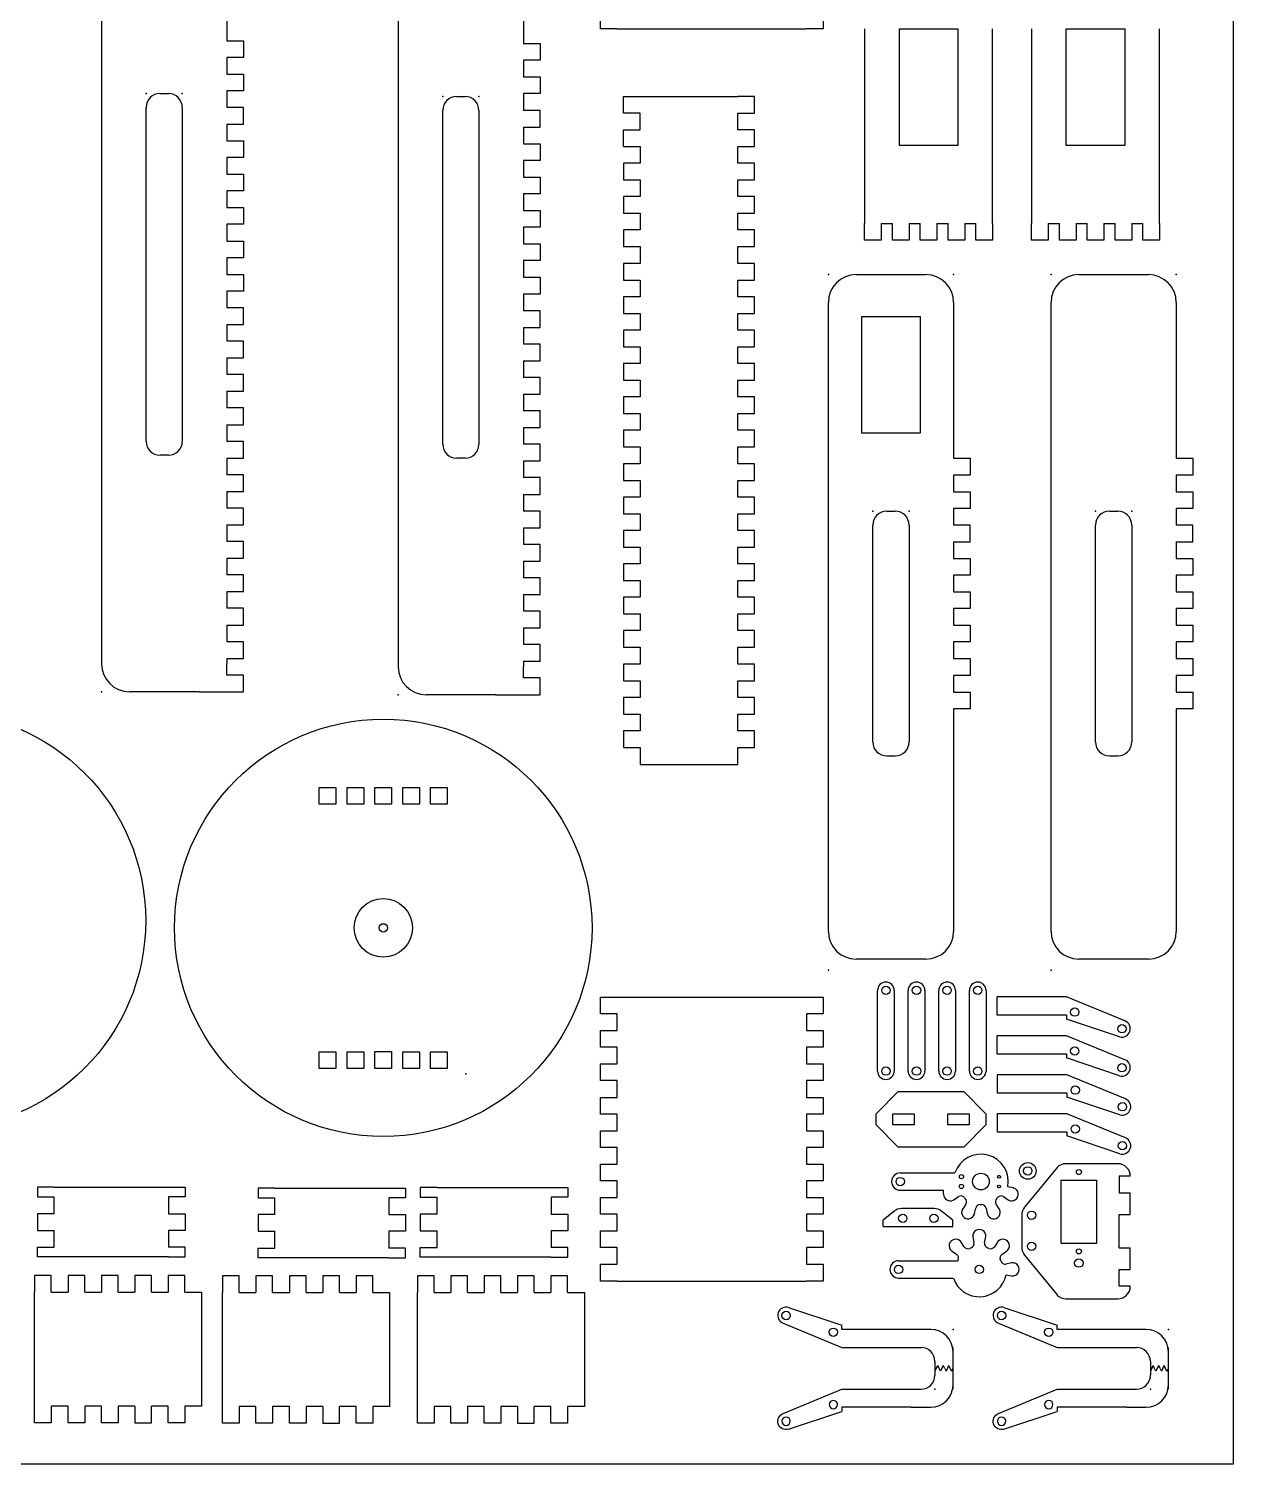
# Model space of a CAD drawing. Header units: centimetres. Extents: x -8.8 to 81.2, y -82 to 8.
# Drawn here: x 37.9 to 81.2, y -82 to -30.4 of the extents above; entities that cross this region are included whole.
import ezdxf

# ---------------------------------------------------------------- set-up
doc = ezdxf.new("R2010")
doc.units = ezdxf.units.CM
doc.header["$MEASUREMENT"] = 0
doc.layers.add('Placa 90x90 v5_Sketch1', color=7, linetype='Continuous')

msp = doc.modelspace()

# ---------------------------------------------------------------- linework, layer by layer
at = {"layer": 'Placa 90x90 v5_Sketch1'}
for p, q in [((81.182, 8.04), (81.182, -81.96)), ((45.018, -25.198), (45.018, -30.798)), ((58.446, -30.373), (58.446, -29.773)), ((66.446, -29.773), (66.446, -30.373)), ((40.518, -29.998), (40.518, -53.198)), ((51.176, -30.102), (51.176, -53.302)), ((55.676, -30.102), (55.676, -30.902)), ((59.046, -30.373), (58.446, -30.373)), ((59.046, -30.373), (65.846, -30.373)), ((66.446, -30.373), (65.846, -30.373)), ((67.932, -30.368), (67.932, -37.368)), ((69.182, -30.368), (71.282, -30.368)), ((69.182, -34.568), (69.182, -30.368)), ((71.282, -30.368), (71.282, -34.568)), ((72.532, -37.368), (72.532, -30.368)), ((73.932, -30.368), (73.932, -37.368)), ((75.182, -30.368), (77.282, -30.368)), ((75.182, -34.568), (75.182, -30.368)), ((77.282, -30.368), (77.282, -34.568)), ((78.532, -37.368), (78.532, -30.368)), ((45.018, -30.798), (45.618, -30.798)), ((45.618, -30.798), (45.618, -31.398)), ((55.676, -30.902), (56.276, -30.902)), ((56.276, -30.902), (56.276, -31.502)), ((45.018, -31.398), (45.018, -31.998)), ((45.618, -31.398), (45.018, -31.398)), ((55.676, -31.502), (55.676, -32.102)), ((56.276, -31.502), (55.676, -31.502)), ((45.018, -31.998), (45.618, -31.998)), ((45.618, -31.998), (45.618, -32.598)), ((55.676, -32.102), (56.276, -32.102)), ((56.276, -32.102), (56.276, -32.702)), ((42.618, -32.698), (42.918, -32.698)), ((45.618, -32.598), (45.018, -32.598)), ((45.018, -32.598), (45.018, -33.198)), ((53.276, -32.802), (53.576, -32.802)), ((55.676, -32.702), (55.676, -33.302)), ((56.276, -32.702), (55.676, -32.702)), ((59.275, -32.8), (59.875, -32.8)), ((59.275, -33.4), (59.275, -32.8)), ((59.875, -32.8), (63.375, -32.8)), ((63.975, -32.8), (63.375, -32.8)), ((63.975, -33.4), (63.975, -32.8)), ((42.118, -45.198), (42.118, -33.198)), ((43.418, -33.198), (43.418, -45.198)), ((45.618, -33.198), (45.018, -33.198)), ((45.618, -33.798), (45.618, -33.198)), ((52.776, -45.302), (52.776, -33.302)), ((54.076, -33.302), (54.076, -45.302)), ((56.276, -33.302), (55.676, -33.302)), ((56.276, -33.902), (56.276, -33.302)), ((59.875, -33.4), (59.275, -33.4)), ((59.875, -34), (59.875, -33.4)), ((63.375, -34), (63.375, -33.4)), ((63.375, -33.4), (63.975, -33.4)), ((45.018, -33.798), (45.618, -33.798)), ((45.018, -33.798), (45.018, -34.398)), ((55.676, -33.902), (56.276, -33.902)), ((55.676, -33.902), (55.676, -34.502)), ((59.275, -34), (59.875, -34)), ((59.275, -34.6), (59.275, -34)), ((63.975, -34), (63.375, -34)), ((63.975, -34.6), (63.975, -34)), ((45.018, -34.398), (45.618, -34.398)), ((45.618, -34.398), (45.618, -34.998)), ((55.676, -34.502), (56.276, -34.502)), ((56.276, -34.502), (56.276, -35.102)), ((45.618, -34.998), (45.018, -34.998)), ((45.018, -34.998), (45.018, -35.598)), ((59.275, -34.6), (59.875, -34.6)), ((59.875, -34.6), (59.875, -35.2)), ((63.375, -35.2), (63.375, -34.6)), ((63.375, -34.6), (63.975, -34.6)), ((71.282, -34.568), (69.182, -34.568)), ((77.282, -34.568), (75.182, -34.568)), ((45.018, -35.598), (45.618, -35.598)), ((45.618, -35.598), (45.618, -36.198)), ((56.276, -35.102), (55.676, -35.102)), ((55.676, -35.102), (55.676, -35.702)), ((59.275, -35.2), (59.275, -35.8)), ((59.875, -35.2), (59.275, -35.2)), ((63.975, -35.2), (63.375, -35.2)), ((63.975, -35.8), (63.975, -35.2)), ((55.676, -35.702), (56.276, -35.702)), ((56.276, -35.702), (56.276, -36.302)), ((59.275, -35.8), (59.875, -35.8)), ((59.875, -35.8), (59.875, -36.4)), ((63.375, -36.4), (63.375, -35.8)), ((63.375, -35.8), (63.975, -35.8)), ((45.618, -36.198), (45.018, -36.198)), ((45.018, -36.198), (45.018, -36.798)), ((55.676, -36.302), (55.676, -36.902)), ((56.276, -36.302), (55.676, -36.302)), ((59.275, -36.4), (59.275, -37)), ((59.875, -36.4), (59.275, -36.4)), ((63.975, -36.4), (63.375, -36.4)), ((63.975, -37), (63.975, -36.4)), ((45.018, -36.798), (45.618, -36.798)), ((45.618, -36.798), (45.618, -37.398)), ((55.676, -36.902), (56.276, -36.902)), ((56.276, -36.902), (56.276, -37.502)), ((59.275, -37), (59.875, -37)), ((59.875, -37), (59.875, -37.6)), ((63.375, -37), (63.975, -37)), ((63.375, -37.6), (63.375, -37)), ((45.018, -37.398), (45.018, -37.998)), ((45.618, -37.398), (45.018, -37.398)), ((55.676, -37.502), (55.676, -38.102)), ((56.276, -37.502), (55.676, -37.502)), ((59.275, -37.6), (59.275, -38.2)), ((59.875, -37.6), (59.275, -37.6)), ((63.975, -37.6), (63.375, -37.6)), ((63.975, -38.2), (63.975, -37.6)), ((67.932, -37.968), (67.932, -37.368)), ((68.532, -37.368), (68.932, -37.368)), ((68.532, -37.368), (68.532, -37.968)), ((68.932, -37.968), (68.932, -37.368)), ((69.532, -37.368), (69.532, -37.968)), ((69.532, -37.368), (69.932, -37.368)), ((69.932, -37.968), (69.932, -37.368)), ((70.532, -37.368), (70.532, -37.968)), ((70.532, -37.368), (70.932, -37.368)), ((70.932, -37.968), (70.932, -37.368)), ((71.532, -37.368), (71.932, -37.368)), ((71.532, -37.368), (71.532, -37.968)), ((71.932, -37.968), (71.932, -37.368)), ((72.532, -37.368), (72.532, -37.968)), ((73.932, -37.968), (73.932, -37.368)), ((74.532, -37.368), (74.932, -37.368)), ((74.532, -37.368), (74.532, -37.968)), ((74.932, -37.968), (74.932, -37.368)), ((75.532, -37.368), (75.932, -37.368)), ((75.532, -37.368), (75.532, -37.968)), ((75.932, -37.968), (75.932, -37.368)), ((76.532, -37.368), (76.932, -37.368)), ((76.532, -37.368), (76.532, -37.968)), ((76.932, -37.968), (76.932, -37.368)), ((77.532, -37.368), (77.532, -37.968)), ((77.532, -37.368), (77.932, -37.368)), ((77.932, -37.968), (77.932, -37.368)), ((78.532, -37.368), (78.532, -37.968)), ((45.018, -37.998), (45.618, -37.998)), ((45.618, -37.998), (45.618, -38.598)), ((55.676, -38.102), (56.276, -38.102)), ((56.276, -38.102), (56.276, -38.702)), ((68.532, -37.968), (67.932, -37.968)), ((69.532, -37.968), (68.932, -37.968)), ((70.532, -37.968), (69.932, -37.968)), ((71.532, -37.968), (70.932, -37.968)), ((72.532, -37.968), (71.932, -37.968)), ((74.532, -37.968), (73.932, -37.968)), ((75.532, -37.968), (74.932, -37.968)), ((76.532, -37.968), (75.932, -37.968)), ((77.532, -37.968), (76.932, -37.968)), ((78.532, -37.968), (77.932, -37.968)), ((45.618, -38.598), (45.018, -38.598)), ((45.018, -38.598), (45.018, -39.198)), ((59.275, -38.2), (59.875, -38.2)), ((59.875, -38.2), (59.875, -38.8)), ((63.375, -38.8), (63.375, -38.2)), ((63.375, -38.2), (63.975, -38.2)), ((45.018, -39.198), (45.618, -39.198)), ((45.618, -39.198), (45.618, -39.798)), ((56.276, -38.702), (55.676, -38.702)), ((55.676, -38.702), (55.676, -39.302)), ((59.275, -38.8), (59.275, -39.4)), ((59.875, -38.8), (59.275, -38.8)), ((63.975, -38.8), (63.375, -38.8)), ((63.975, -39.4), (63.975, -38.8)), ((67.632, -39.207), (70.132, -39.207)), ((75.632, -39.207), (78.132, -39.207)), ((55.676, -39.302), (56.276, -39.302)), ((56.276, -39.302), (56.276, -39.902)), ((59.275, -39.4), (59.875, -39.4)), ((59.875, -39.4), (59.875, -40)), ((63.375, -40), (63.375, -39.4)), ((63.375, -39.4), (63.975, -39.4)), ((45.018, -39.798), (45.018, -40.398)), ((45.618, -39.798), (45.018, -39.798)), ((55.676, -39.902), (55.676, -40.502)), ((56.276, -39.902), (55.676, -39.902)), ((59.275, -40), (59.275, -40.6)), ((59.875, -40), (59.275, -40)), ((63.975, -40), (63.375, -40)), ((63.975, -40.6), (63.975, -40)), ((66.632, -62.807), (66.632, -40.207)), ((71.132, -40.207), (71.132, -44.607)), ((74.632, -62.807), (74.632, -40.207)), ((79.132, -40.207), (79.132, -44.607)), ((45.618, -40.398), (45.018, -40.398)), ((45.618, -40.998), (45.618, -40.398)), ((56.276, -40.502), (55.676, -40.502)), ((56.276, -41.102), (56.276, -40.502)), ((59.275, -40.6), (59.875, -40.6)), ((59.875, -40.6), (59.875, -41.2)), ((63.375, -40.6), (63.975, -40.6)), ((63.375, -41.2), (63.375, -40.6)), ((67.832, -40.707), (69.932, -40.707)), ((67.832, -44.907), (67.832, -40.707)), ((69.932, -40.707), (69.932, -44.907)), ((45.018, -40.998), (45.618, -40.998)), ((45.018, -40.998), (45.018, -41.598)), ((55.676, -41.102), (55.676, -41.702)), ((55.676, -41.102), (56.276, -41.102)), ((59.875, -41.2), (59.275, -41.2)), ((59.275, -41.2), (59.275, -41.8)), ((63.975, -41.2), (63.375, -41.2)), ((63.975, -41.8), (63.975, -41.2)), ((45.618, -41.598), (45.018, -41.598)), ((45.618, -42.198), (45.618, -41.598)), ((56.276, -41.702), (55.676, -41.702)), ((56.276, -42.302), (56.276, -41.702)), ((45.018, -42.198), (45.618, -42.198)), ((45.018, -42.198), (45.018, -42.798)), ((55.676, -42.302), (55.676, -42.902)), ((55.676, -42.302), (56.276, -42.302)), ((59.275, -41.8), (59.875, -41.8)), ((59.875, -41.8), (59.875, -42.4)), ((63.375, -41.8), (63.975, -41.8)), ((63.375, -42.4), (63.375, -41.8)), ((45.618, -42.798), (45.018, -42.798)), ((45.618, -43.398), (45.618, -42.798)), ((59.875, -42.4), (59.275, -42.4)), ((59.275, -42.4), (59.275, -43)), ((63.975, -42.4), (63.375, -42.4)), ((63.975, -43), (63.975, -42.4)), ((56.276, -42.902), (55.676, -42.902)), ((56.276, -43.502), (56.276, -42.902)), ((59.275, -43), (59.875, -43)), ((59.875, -43), (59.875, -43.6)), ((63.375, -43.6), (63.375, -43)), ((63.375, -43), (63.975, -43)), ((45.018, -43.398), (45.618, -43.398)), ((45.018, -43.398), (45.018, -43.998)), ((55.676, -43.502), (56.276, -43.502)), ((55.676, -43.502), (55.676, -44.102)), ((59.275, -43.6), (59.275, -44.2)), ((59.875, -43.6), (59.275, -43.6)), ((63.975, -43.6), (63.375, -43.6)), ((63.975, -44.2), (63.975, -43.6)), ((45.618, -43.998), (45.018, -43.998)), ((45.618, -44.598), (45.618, -43.998)), ((56.276, -44.102), (55.676, -44.102)), ((56.276, -44.702), (56.276, -44.102)), ((59.275, -44.2), (59.875, -44.2)), ((59.875, -44.2), (59.875, -44.8)), ((63.375, -44.8), (63.375, -44.2)), ((63.375, -44.2), (63.975, -44.2)), ((45.018, -44.598), (45.618, -44.598)), ((45.018, -44.598), (45.018, -45.198)), ((55.676, -44.702), (55.676, -45.302)), ((55.676, -44.702), (56.276, -44.702)), ((59.875, -44.8), (59.275, -44.8)), ((59.275, -44.8), (59.275, -45.4)), ((63.975, -44.8), (63.375, -44.8)), ((63.975, -45.4), (63.975, -44.8)), ((71.132, -44.607), (71.132, -45.207)), ((79.132, -44.607), (79.132, -45.207)), ((45.618, -45.198), (45.018, -45.198)), ((45.618, -45.798), (45.618, -45.198)), ((56.276, -45.302), (55.676, -45.302)), ((56.276, -45.902), (56.276, -45.302)), ((59.275, -45.4), (59.875, -45.4)), ((59.875, -45.4), (59.875, -46)), ((63.375, -45.4), (63.975, -45.4)), ((63.375, -46), (63.375, -45.4)), ((69.932, -44.907), (67.832, -44.907)), ((71.132, -45.207), (71.132, -45.807)), ((79.132, -45.207), (79.132, -45.807)), ((42.918, -45.698), (42.618, -45.698)), ((45.018, -45.798), (45.018, -46.398)), ((45.018, -45.798), (45.618, -45.798)), ((53.576, -45.802), (53.276, -45.802)), ((55.676, -45.902), (56.276, -45.902)), ((55.676, -45.902), (55.676, -46.502)), ((71.132, -45.807), (71.732, -45.807)), ((71.732, -45.807), (71.732, -46.407)), ((79.132, -45.807), (79.732, -45.807)), ((79.732, -45.807), (79.732, -46.407)), ((45.618, -46.398), (45.018, -46.398)), ((45.618, -46.998), (45.618, -46.398)), ((59.875, -46), (59.275, -46)), ((59.275, -46), (59.275, -46.6)), ((63.975, -46), (63.375, -46)), ((63.975, -46.6), (63.975, -46)), ((71.132, -46.407), (71.132, -47.007)), ((71.732, -46.407), (71.132, -46.407)), ((79.132, -46.407), (79.132, -47.007)), ((79.732, -46.407), (79.132, -46.407)), ((56.276, -46.502), (55.676, -46.502)), ((56.276, -47.102), (56.276, -46.502)), ((59.275, -46.6), (59.875, -46.6)), ((59.875, -46.6), (59.875, -47.2)), ((63.375, -46.6), (63.975, -46.6)), ((63.375, -47.2), (63.375, -46.6)), ((45.018, -46.998), (45.018, -47.598)), ((45.018, -46.998), (45.618, -46.998)), ((55.676, -47.102), (55.676, -47.702)), ((55.676, -47.102), (56.276, -47.102)), ((59.875, -47.2), (59.275, -47.2)), ((59.275, -47.2), (59.275, -47.8)), ((63.975, -47.2), (63.375, -47.2)), ((63.975, -47.8), (63.975, -47.2)), ((71.132, -47.007), (71.732, -47.007)), ((71.732, -47.007), (71.732, -47.607)), ((79.132, -47.007), (79.732, -47.007)), ((79.732, -47.007), (79.732, -47.607)), ((45.618, -47.598), (45.018, -47.598)), ((45.618, -48.198), (45.618, -47.598)), ((56.276, -47.702), (55.676, -47.702)), ((56.276, -48.302), (56.276, -47.702)), ((59.275, -47.8), (59.875, -47.8)), ((59.875, -47.8), (59.875, -48.4)), ((63.375, -48.4), (63.375, -47.8)), ((63.375, -47.8), (63.975, -47.8)), ((68.732, -47.707), (69.032, -47.707)), ((71.132, -47.607), (71.132, -48.207)), ((71.732, -47.607), (71.132, -47.607)), ((76.732, -47.707), (77.032, -47.707)), ((79.132, -47.607), (79.132, -48.207)), ((79.732, -47.607), (79.132, -47.607)), ((45.018, -48.198), (45.018, -48.798)), ((45.018, -48.198), (45.618, -48.198)), ((55.676, -48.302), (55.676, -48.902)), ((55.676, -48.302), (56.276, -48.302)), ((59.275, -48.4), (59.275, -49)), ((59.875, -48.4), (59.275, -48.4)), ((63.975, -48.4), (63.375, -48.4)), ((63.975, -49), (63.975, -48.4)), ((68.232, -56), (68.232, -48.207)), ((69.532, -48.207), (69.532, -56)), ((71.732, -48.207), (71.132, -48.207)), ((71.732, -48.807), (71.732, -48.207)), ((76.232, -56), (76.232, -48.207)), ((77.532, -48.207), (77.532, -56)), ((79.732, -48.207), (79.132, -48.207)), ((79.732, -48.807), (79.732, -48.207)), ((45.618, -48.798), (45.018, -48.798)), ((45.618, -49.398), (45.618, -48.798)), ((56.276, -48.902), (55.676, -48.902)), ((56.276, -49.502), (56.276, -48.902)), ((59.275, -49), (59.875, -49)), ((59.875, -49), (59.875, -49.6)), ((63.375, -49.6), (63.375, -49)), ((63.375, -49), (63.975, -49)), ((71.132, -48.807), (71.732, -48.807)), ((71.132, -48.807), (71.132, -49.407)), ((79.132, -48.807), (79.732, -48.807)), ((79.132, -48.807), (79.132, -49.407)), ((45.018, -49.398), (45.018, -49.998)), ((45.018, -49.398), (45.618, -49.398)), ((55.676, -49.502), (56.276, -49.502)), ((55.676, -49.502), (55.676, -50.102)), ((71.132, -49.407), (71.732, -49.407)), ((71.732, -49.407), (71.732, -50.007)), ((79.132, -49.407), (79.732, -49.407)), ((79.732, -49.407), (79.732, -50.007)), ((45.618, -49.998), (45.018, -49.998)), ((45.618, -50.598), (45.618, -49.998)), ((59.275, -49.6), (59.275, -50.2)), ((59.875, -49.6), (59.275, -49.6)), ((63.975, -49.6), (63.375, -49.6)), ((63.975, -50.2), (63.975, -49.6)), ((71.132, -50.007), (71.132, -50.607)), ((71.732, -50.007), (71.132, -50.007)), ((79.132, -50.007), (79.132, -50.607)), ((79.732, -50.007), (79.132, -50.007)), ((56.276, -50.102), (55.676, -50.102)), ((56.276, -50.702), (56.276, -50.102)), ((59.275, -50.2), (59.875, -50.2)), ((59.875, -50.2), (59.875, -50.8)), ((63.375, -50.2), (63.975, -50.2)), ((63.375, -50.8), (63.375, -50.2)), ((45.018, -50.598), (45.618, -50.598)), ((45.018, -50.598), (45.018, -51.198)), ((55.676, -50.702), (56.276, -50.702)), ((55.676, -50.702), (55.676, -51.302)), ((59.275, -50.8), (59.275, -51.4)), ((59.875, -50.8), (59.275, -50.8)), ((63.975, -50.8), (63.375, -50.8)), ((63.975, -51.4), (63.975, -50.8)), ((71.132, -50.607), (71.732, -50.607)), ((71.732, -50.607), (71.732, -51.207)), ((79.132, -50.607), (79.732, -50.607)), ((79.732, -50.607), (79.732, -51.207)), ((45.618, -51.198), (45.018, -51.198)), ((45.618, -51.798), (45.618, -51.198)), ((56.276, -51.302), (55.676, -51.302)), ((56.276, -51.902), (56.276, -51.302)), ((59.275, -51.4), (59.875, -51.4)), ((59.875, -51.4), (59.875, -52)), ((63.375, -51.4), (63.975, -51.4)), ((63.375, -52), (63.375, -51.4)), ((71.732, -51.207), (71.132, -51.207)), ((71.132, -51.207), (71.132, -51.807)), ((79.132, -51.207), (79.132, -51.807)), ((79.732, -51.207), (79.132, -51.207)), ((45.018, -51.798), (45.018, -52.398)), ((45.018, -51.798), (45.618, -51.798)), ((55.676, -51.902), (56.276, -51.902)), ((55.676, -51.902), (55.676, -52.502)), ((59.275, -52), (59.275, -52.6)), ((59.875, -52), (59.275, -52)), ((63.975, -52), (63.375, -52)), ((63.975, -52.6), (63.975, -52)), ((71.132, -51.807), (71.732, -51.807)), ((71.732, -51.807), (71.732, -52.407)), ((79.132, -51.807), (79.732, -51.807)), ((79.732, -51.807), (79.732, -52.407)), ((45.618, -52.398), (45.018, -52.398)), ((45.618, -52.998), (45.618, -52.398)), ((56.276, -52.502), (55.676, -52.502)), ((56.276, -53.102), (56.276, -52.502)), ((59.275, -52.6), (59.875, -52.6)), ((59.875, -52.6), (59.875, -53.2)), ((63.375, -53.2), (63.375, -52.6)), ((63.375, -52.6), (63.975, -52.6)), ((71.132, -52.407), (71.132, -53.007)), ((71.732, -52.407), (71.132, -52.407)), ((79.732, -52.407), (79.132, -52.407)), ((79.132, -52.407), (79.132, -53.007)), ((45.018, -52.998), (45.618, -52.998)), ((45.018, -52.998), (45.018, -53.198)), ((55.676, -53.102), (56.276, -53.102)), ((55.676, -53.102), (55.676, -53.302)), ((71.132, -53.007), (71.732, -53.007)), ((71.732, -53.007), (71.732, -53.607)), ((79.132, -53.007), (79.732, -53.007)), ((79.732, -53.007), (79.732, -53.607)), ((45.018, -53.598), (45.018, -53.198)), ((45.618, -53.598), (45.018, -53.598)), ((45.618, -54.198), (45.618, -53.598)), ((55.676, -53.702), (55.676, -53.302)), ((59.275, -53.2), (59.275, -53.8)), ((59.875, -53.2), (59.275, -53.2)), ((63.975, -53.2), (63.375, -53.2)), ((63.975, -53.8), (63.975, -53.2)), ((71.132, -53.607), (71.132, -54.207)), ((71.732, -53.607), (71.132, -53.607)), ((79.732, -53.607), (79.132, -53.607)), ((79.132, -53.607), (79.132, -54.207)), ((56.276, -53.702), (55.676, -53.702)), ((56.276, -54.302), (56.276, -53.702)), ((59.275, -53.8), (59.875, -53.8)), ((59.875, -53.8), (59.875, -54.4)), ((63.375, -53.8), (63.975, -53.8)), ((63.375, -54.4), (63.375, -53.8)), ((44.018, -54.198), (41.518, -54.198)), ((44.018, -54.198), (45.018, -54.198)), ((45.018, -54.198), (45.618, -54.198)), ((54.676, -54.302), (52.176, -54.302)), ((54.676, -54.302), (55.676, -54.302)), ((55.676, -54.302), (56.276, -54.302)), ((59.875, -54.4), (59.275, -54.4)), ((59.275, -54.4), (59.275, -55)), ((63.975, -54.4), (63.375, -54.4)), ((63.975, -55), (63.975, -54.4)), ((71.132, -54.207), (71.732, -54.207)), ((71.732, -54.207), (71.732, -54.807)), ((79.132, -54.207), (79.732, -54.207)), ((79.732, -54.207), (79.732, -54.807)), ((59.275, -55), (59.875, -55)), ((59.875, -55), (59.875, -55.6)), ((63.375, -55.6), (63.375, -55)), ((63.375, -55), (63.975, -55)), ((71.132, -54.807), (71.132, -62.807)), ((71.732, -54.807), (71.132, -54.807)), ((79.132, -54.807), (79.132, -62.807)), ((79.732, -54.807), (79.132, -54.807)), ((59.275, -55.6), (59.275, -56.2)), ((59.875, -55.6), (59.275, -55.6)), ((63.975, -55.6), (63.375, -55.6)), ((63.975, -56.2), (63.975, -55.6)), ((59.275, -56.2), (59.875, -56.2)), ((59.875, -56.2), (59.875, -56.81)), ((63.375, -56.2), (63.975, -56.2)), ((63.375, -56.81), (63.375, -56.2)), ((68.732, -56.5), (69.032, -56.5)), ((76.732, -56.5), (77.032, -56.5)), ((59.875, -56.81), (63.375, -56.81)), ((48.34, -58.238), (48.34, -57.638)), ((48.34, -57.638), (48.94, -57.638)), ((48.94, -57.638), (48.94, -58.238)), ((49.34, -58.238), (49.34, -57.638)), ((49.34, -57.638), (49.94, -57.638)), ((49.94, -57.638), (49.94, -58.238)), ((50.34, -58.231), (50.34, -57.638)), ((50.34, -57.638), (50.94, -57.638)), ((50.94, -57.638), (50.94, -58.231)), ((51.34, -57.638), (51.94, -57.638)), ((51.34, -58.238), (51.34, -57.638)), ((51.94, -57.638), (51.94, -58.238)), ((52.34, -58.238), (52.34, -57.638)), ((52.34, -57.638), (52.94, -57.638)), ((52.94, -57.638), (52.94, -58.238)), ((48.94, -58.238), (48.34, -58.238)), ((49.94, -58.238), (49.34, -58.238)), ((50.94, -58.231), (50.34, -58.231)), ((51.94, -58.238), (51.34, -58.238)), ((52.94, -58.238), (52.34, -58.238)), ((70.132, -63.807), (67.632, -63.807)), ((78.132, -63.807), (75.632, -63.807)), ((68.399, -67.828), (68.399, -64.928)), ((68.999, -64.928), (68.999, -67.828)), ((69.499, -67.828), (69.499, -64.928)), ((70.099, -64.928), (70.099, -67.828)), ((70.599, -67.828), (70.599, -64.928)), ((71.199, -64.928), (71.199, -67.828)), ((71.699, -67.828), (71.699, -64.928)), ((72.299, -64.928), (72.299, -67.828)), ((58.446, -65.773), (58.446, -65.173)), ((58.446, -65.173), (59.046, -65.173)), ((59.046, -65.173), (65.846, -65.173)), ((65.846, -65.173), (66.446, -65.173)), ((66.446, -65.173), (66.446, -65.773)), ((75.185, -65.158), (72.685, -65.158)), ((72.685, -65.158), (72.685, -65.808)), ((77.288, -66.027), (75.185, -65.158)), ((59.046, -65.773), (58.446, -65.773)), ((59.046, -66.373), (59.046, -65.773)), ((66.446, -65.773), (65.846, -65.773)), ((65.846, -65.773), (65.846, -66.373)), ((72.685, -65.808), (75.185, -65.808)), ((75.185, -65.808), (75.185, -65.958)), ((77.094, -66.595), (75.185, -65.958)), ((58.446, -66.973), (58.446, -66.373)), ((58.446, -66.373), (59.046, -66.373)), ((65.846, -66.373), (66.446, -66.373)), ((66.446, -66.373), (66.446, -66.973)), ((59.046, -66.973), (58.446, -66.973)), ((59.046, -67.573), (59.046, -66.973)), ((65.846, -66.973), (65.846, -67.573)), ((66.446, -66.973), (65.846, -66.973)), ((72.685, -66.558), (72.685, -67.208)), ((75.185, -66.558), (72.685, -66.558)), ((77.288, -67.427), (75.185, -66.558)), ((48.34, -67.138), (48.94, -67.138)), ((48.34, -67.738), (48.34, -67.138)), ((48.94, -67.138), (48.94, -67.738)), ((49.34, -67.738), (49.34, -67.138)), ((49.34, -67.138), (49.94, -67.138)), ((49.94, -67.138), (49.94, -67.738)), ((50.34, -67.131), (50.94, -67.131)), ((50.34, -67.738), (50.34, -67.131)), ((50.94, -67.131), (50.94, -67.738)), ((51.34, -67.738), (51.34, -67.138)), ((51.34, -67.138), (51.94, -67.138)), ((51.94, -67.138), (51.94, -67.738)), ((52.34, -67.738), (52.34, -67.138)), ((52.34, -67.138), (52.94, -67.138)), ((52.94, -67.138), (52.94, -67.738)), ((58.446, -68.173), (58.446, -67.573)), ((58.446, -67.573), (59.046, -67.573)), ((65.846, -67.573), (66.446, -67.573)), ((66.446, -67.573), (66.446, -68.173)), ((72.685, -67.208), (75.185, -67.208)), ((75.185, -67.208), (75.185, -67.358)), ((77.094, -67.995), (75.185, -67.358)), ((48.94, -67.738), (48.34, -67.738)), ((49.94, -67.738), (49.34, -67.738)), ((50.94, -67.738), (50.34, -67.738)), ((51.94, -67.738), (51.34, -67.738)), ((52.94, -67.738), (52.34, -67.738)), ((72.701, -67.961), (72.701, -68.611)), ((75.201, -67.961), (72.701, -67.961)), ((77.304, -68.83), (75.201, -67.961)), ((59.046, -68.173), (58.446, -68.173)), ((59.046, -68.773), (59.046, -68.173)), ((65.846, -68.173), (65.846, -68.773)), ((66.446, -68.173), (65.846, -68.173)), ((69.145, -68.563), (68.345, -69.363)), ((69.145, -68.563), (71.495, -68.563)), ((72.295, -69.363), (71.495, -68.563)), ((72.701, -68.611), (75.201, -68.611)), ((75.201, -68.611), (75.201, -68.761)), ((58.446, -69.373), (58.446, -68.773)), ((58.446, -68.773), (59.046, -68.773)), ((65.846, -68.773), (66.446, -68.773)), ((66.446, -68.773), (66.446, -69.373)), ((77.11, -69.398), (75.201, -68.761)), ((59.046, -69.373), (58.446, -69.373)), ((59.046, -69.973), (59.046, -69.373)), ((65.846, -69.373), (65.846, -69.973)), ((66.446, -69.373), (65.846, -69.373)), ((68.345, -69.763), (68.345, -69.363)), ((68.945, -69.363), (69.72, -69.363)), ((68.945, -69.763), (68.945, -69.363)), ((69.72, -69.363), (69.72, -69.763)), ((70.92, -69.363), (71.695, -69.363)), ((70.92, -69.763), (70.92, -69.363)), ((71.695, -69.363), (71.695, -69.763)), ((72.295, -69.363), (72.295, -69.763)), ((72.701, -69.361), (72.701, -70.011)), ((75.201, -69.361), (72.701, -69.361)), ((77.304, -70.23), (75.201, -69.361)), ((58.446, -70.573), (58.446, -69.973)), ((58.446, -69.973), (59.046, -69.973)), ((65.846, -69.973), (66.446, -69.973)), ((66.446, -69.973), (66.446, -70.573)), ((69.145, -70.563), (68.345, -69.763)), ((69.72, -69.763), (68.945, -69.763)), ((71.695, -69.763), (70.92, -69.763)), ((71.495, -70.563), (72.295, -69.763)), ((72.701, -70.011), (75.201, -70.011)), ((75.201, -70.011), (75.201, -70.161)), ((77.11, -70.798), (75.201, -70.161)), ((59.046, -70.573), (58.446, -70.573)), ((59.046, -71.173), (59.046, -70.573)), ((66.446, -70.573), (65.846, -70.573)), ((65.846, -70.573), (65.846, -71.173)), ((71.495, -70.563), (69.145, -70.563)), ((58.446, -71.773), (58.446, -71.173)), ((58.446, -71.173), (59.046, -71.173)), ((65.846, -71.173), (66.446, -71.173)), ((66.446, -71.173), (66.446, -71.773)), ((77.032, -71.158), (75.168, -71.158)), ((69.214, -71.488), (71.182, -71.488)), ((74.85, -71.29), (73.683, -72.72)), ((77.482, -71.608), (77.082, -71.608)), ((77.082, -71.608), (77.082, -72.208)), ((38.217, -72.004), (38.217, -72.354)), ((38.817, -72.004), (38.217, -72.004)), ((38.817, -72.004), (42.917, -72.004)), ((42.917, -72.004), (43.517, -72.004)), ((43.517, -72.004), (43.517, -72.354)), ((46.139, -72.037), (46.139, -72.387)), ((46.739, -72.037), (46.139, -72.037)), ((46.739, -72.037), (50.839, -72.037)), ((50.839, -72.037), (51.439, -72.037)), ((51.439, -72.037), (51.439, -72.387)), ((51.97, -72.016), (51.97, -72.366)), ((52.57, -72.016), (51.97, -72.016)), ((52.57, -72.016), (56.67, -72.016)), ((56.67, -72.016), (57.27, -72.016)), ((57.27, -72.016), (57.27, -72.366)), ((59.046, -71.773), (58.446, -71.773)), ((59.046, -72.373), (59.046, -71.773)), ((65.846, -71.773), (65.846, -72.373)), ((66.446, -71.773), (65.846, -71.773)), ((69.214, -72.109), (70.771, -72.109)), ((70.771, -72.258), (70.771, -72.109)), ((73.268, -72.027), (73.079, -71.989)), ((74.987, -71.748), (74.987, -74.018)), ((74.987, -71.748), (76.277, -71.748)), ((76.277, -74.018), (76.277, -71.748)), ((77.082, -72.208), (77.482, -72.208)), ((77.482, -72.983), (77.482, -72.208)), ((38.217, -72.354), (38.817, -72.354)), ((38.817, -72.954), (38.817, -72.354)), ((42.917, -72.354), (42.917, -72.954)), ((43.517, -72.354), (42.917, -72.354)), ((46.139, -72.387), (46.739, -72.387)), ((46.739, -72.987), (46.739, -72.387)), ((51.439, -72.387), (50.839, -72.387)), ((50.839, -72.387), (50.839, -72.987)), ((51.97, -72.366), (52.57, -72.366)), ((52.57, -72.966), (52.57, -72.366)), ((56.67, -72.366), (56.67, -72.966)), ((57.27, -72.366), (56.67, -72.366)), ((58.446, -72.973), (58.446, -72.373)), ((58.446, -72.373), (59.046, -72.373)), ((65.846, -72.373), (66.446, -72.373)), ((66.446, -72.373), (66.446, -72.973)), ((71.138, -72.453), (71.304, -72.342)), ((71.571, -72.609), (71.46, -72.775)), ((72.769, -72.775), (72.657, -72.609)), ((72.925, -72.342), (73.091, -72.453)), ((38.217, -72.954), (38.217, -73.554)), ((38.817, -72.954), (38.217, -72.954)), ((42.917, -72.954), (43.517, -72.954)), ((43.517, -72.954), (43.517, -73.554)), ((46.139, -72.987), (46.139, -73.587)), ((46.739, -72.987), (46.139, -72.987)), ((50.839, -72.987), (51.439, -72.987)), ((51.439, -72.987), (51.439, -73.587)), ((51.97, -72.966), (51.97, -73.566)), ((52.57, -72.966), (51.97, -72.966)), ((56.67, -72.966), (57.27, -72.966)), ((57.27, -72.966), (57.27, -73.566)), ((59.046, -72.973), (58.446, -72.973)), ((59.046, -73.573), (59.046, -72.973)), ((66.446, -72.973), (65.846, -72.973)), ((65.846, -72.973), (65.846, -73.573)), ((68.988, -72.87), (68.601, -73.186)), ((68.601, -73.419), (68.601, -73.186)), ((70.429, -72.769), (69.272, -72.769)), ((71.101, -73.186), (70.714, -72.87)), ((71.101, -73.419), (71.101, -73.186)), ((71.887, -72.952), (71.925, -72.756)), ((72.304, -72.756), (72.342, -72.952)), ((73.582, -73.005), (73.582, -74.161)), ((77.082, -72.983), (77.482, -72.983)), ((77.082, -74.183), (77.082, -72.983)), ((38.217, -73.554), (38.817, -73.554)), ((38.817, -74.154), (38.817, -73.554)), ((43.517, -73.554), (42.917, -73.554)), ((42.917, -73.554), (42.917, -74.154)), ((46.139, -73.587), (46.739, -73.587)), ((46.739, -74.187), (46.739, -73.587)), ((50.839, -73.587), (50.839, -74.187)), ((51.439, -73.587), (50.839, -73.587)), ((51.97, -73.566), (52.57, -73.566)), ((52.57, -74.166), (52.57, -73.566)), ((56.67, -73.566), (56.67, -74.166)), ((57.27, -73.566), (56.67, -73.566)), ((58.446, -74.173), (58.446, -73.573)), ((58.446, -73.573), (59.046, -73.573)), ((65.846, -73.573), (66.446, -73.573)), ((66.446, -73.573), (66.446, -74.173)), ((68.601, -73.419), (71.101, -73.419)), ((38.217, -74.154), (38.817, -74.154)), ((38.217, -74.504), (38.217, -74.154)), ((43.517, -74.154), (42.917, -74.154)), ((43.517, -74.504), (43.517, -74.154)), ((46.139, -74.537), (46.139, -74.187)), ((46.139, -74.187), (46.739, -74.187)), ((51.439, -74.187), (50.839, -74.187)), ((51.439, -74.537), (51.439, -74.187)), ((51.97, -74.516), (51.97, -74.166)), ((51.97, -74.166), (52.57, -74.166)), ((57.27, -74.166), (56.67, -74.166)), ((57.27, -74.516), (57.27, -74.166)), ((59.046, -74.173), (58.446, -74.173)), ((59.046, -74.773), (59.046, -74.173)), ((66.446, -74.173), (65.846, -74.173)), ((65.846, -74.173), (65.846, -74.773)), ((71.514, -74.144), (71.403, -73.978)), ((71.821, -73.779), (71.864, -73.999)), ((72.247, -73.999), (72.29, -73.779)), ((72.707, -73.978), (72.596, -74.144)), ((74.987, -74.018), (76.277, -74.018)), ((77.082, -74.183), (77.482, -74.183)), ((77.482, -74.958), (77.482, -74.183)), ((38.817, -74.504), (38.217, -74.504)), ((42.917, -74.504), (38.817, -74.504)), ((42.917, -74.504), (43.517, -74.504)), ((46.739, -74.537), (46.139, -74.537)), ((50.839, -74.537), (46.739, -74.537)), ((50.839, -74.537), (51.439, -74.537)), ((52.57, -74.516), (51.97, -74.516)), ((56.67, -74.516), (52.57, -74.516)), ((56.67, -74.516), (57.27, -74.516)), ((58.446, -75.373), (58.446, -74.773)), ((58.446, -74.773), (59.046, -74.773)), ((65.846, -74.773), (66.446, -74.773)), ((66.446, -74.773), (66.446, -75.373)), ((69.155, -74.645), (71.284, -74.645)), ((71.077, -74.304), (71.243, -74.415)), ((72.867, -74.415), (73.033, -74.304)), ((73.208, -74.725), (73.012, -74.764)), ((73.683, -74.446), (74.85, -75.876)), ((38.111, -75.173), (38.111, -75.773)), ((38.711, -75.173), (38.111, -75.173)), ((38.711, -75.773), (38.711, -75.173)), ((39.311, -75.173), (39.311, -75.773)), ((39.911, -75.173), (39.311, -75.173)), ((39.911, -75.773), (39.911, -75.173)), ((40.511, -75.173), (40.511, -75.773)), ((41.111, -75.173), (40.511, -75.173)), ((41.111, -75.773), (41.111, -75.173)), ((41.711, -75.173), (41.711, -75.773)), ((42.311, -75.173), (41.711, -75.173)), ((42.311, -75.773), (42.311, -75.173)), ((42.911, -75.173), (42.911, -75.773)), ((43.511, -75.173), (42.911, -75.173)), ((43.511, -75.773), (43.511, -75.173)), ((44.864, -75.185), (44.864, -75.785)), ((45.464, -75.185), (44.864, -75.185)), ((45.464, -75.785), (45.464, -75.185)), ((46.064, -75.185), (46.064, -75.785)), ((46.664, -75.185), (46.064, -75.185)), ((46.664, -75.785), (46.664, -75.185)), ((47.864, -75.185), (47.264, -75.185)), ((47.264, -75.185), (47.264, -75.785)), ((47.864, -75.785), (47.864, -75.185)), ((49.064, -75.185), (48.464, -75.185)), ((48.464, -75.185), (48.464, -75.785)), ((49.064, -75.785), (49.064, -75.185)), ((49.664, -75.185), (49.664, -75.785)), ((50.264, -75.185), (49.664, -75.185)), ((50.264, -75.785), (50.264, -75.185)), ((51.864, -75.185), (51.864, -75.785)), ((52.464, -75.185), (51.864, -75.185)), ((52.464, -75.785), (52.464, -75.185)), ((53.064, -75.185), (53.064, -75.785)), ((53.664, -75.185), (53.064, -75.185)), ((53.664, -75.785), (53.664, -75.185)), ((54.264, -75.185), (54.264, -75.785)), ((54.864, -75.185), (54.264, -75.185)), ((54.864, -75.785), (54.864, -75.185)), ((55.464, -75.185), (55.464, -75.785)), ((56.064, -75.185), (55.464, -75.185)), ((56.064, -75.785), (56.064, -75.185)), ((56.664, -75.185), (56.664, -75.785)), ((57.264, -75.185), (56.664, -75.185)), ((57.264, -75.785), (57.264, -75.185)), ((69.155, -75.266), (71.122, -75.266)), ((73.019, -75.149), (73.208, -75.187)), ((77.082, -75.558), (77.082, -74.958)), ((77.082, -74.958), (77.482, -74.958)), ((38.111, -79.873), (38.111, -75.773)), ((38.711, -75.773), (39.311, -75.773)), ((39.911, -75.773), (40.511, -75.773)), ((41.111, -75.773), (41.711, -75.773)), ((42.311, -75.773), (42.911, -75.773)), ((43.511, -75.773), (44.111, -75.773)), ((44.111, -75.773), (44.111, -79.873)), ((44.864, -79.885), (44.864, -75.785)), ((45.464, -75.785), (46.064, -75.785)), ((46.664, -75.785), (47.264, -75.785)), ((47.864, -75.785), (48.464, -75.785)), ((49.064, -75.785), (49.664, -75.785)), ((50.264, -75.785), (50.864, -75.785)), ((50.864, -75.785), (50.864, -79.885)), ((51.864, -79.885), (51.864, -75.785)), ((52.464, -75.785), (53.064, -75.785)), ((53.664, -75.785), (54.264, -75.785)), ((54.864, -75.785), (55.464, -75.785)), ((56.064, -75.785), (56.664, -75.785)), ((57.264, -75.785), (57.864, -75.785)), ((57.864, -75.785), (57.864, -79.885)), ((59.046, -75.373), (58.446, -75.373)), ((59.046, -75.373), (65.846, -75.373)), ((66.446, -75.373), (65.846, -75.373)), ((77.482, -75.558), (77.082, -75.558)), ((65.202, -76.327), (67.111, -76.963)), ((72.942, -76.326), (74.851, -76.963)), ((75.168, -76.008), (77.032, -76.008)), ((65.008, -76.894), (67.111, -77.763)), ((67.111, -77.113), (67.111, -76.963)), ((70.311, -77.113), (67.111, -77.113)), ((72.748, -76.894), (74.851, -77.763)), ((74.851, -77.113), (74.851, -76.963)), ((78.051, -77.113), (74.851, -77.113)), ((67.111, -77.763), (69.961, -77.763)), ((71.111, -79.263), (71.111, -77.763)), ((71.111, -77.913), (71.111, -77.763)), ((74.851, -77.763), (77.701, -77.763)), ((78.851, -79.263), (78.851, -77.763)), ((78.851, -77.913), (78.851, -77.763)), ((70.461, -78.263), (70.461, -78.763)), ((70.511, -78.513), (70.561, -78.413)), ((70.611, -78.513), (70.561, -78.413)), ((70.711, -78.513), (70.761, -78.413)), ((70.811, -78.513), (70.761, -78.413)), ((70.911, -78.513), (70.961, -78.413)), ((71.011, -78.513), (70.961, -78.413)), ((78.201, -78.263), (78.201, -78.763)), ((78.251, -78.513), (78.301, -78.413)), ((78.351, -78.513), (78.301, -78.413)), ((78.451, -78.513), (78.501, -78.413)), ((78.551, -78.513), (78.501, -78.413)), ((78.651, -78.513), (78.701, -78.413)), ((78.751, -78.513), (78.701, -78.413)), ((70.511, -78.513), (70.461, -78.613)), ((70.661, -78.613), (70.611, -78.513)), ((70.711, -78.513), (70.661, -78.613)), ((70.811, -78.513), (70.861, -78.613)), ((70.911, -78.513), (70.861, -78.613)), ((71.061, -78.613), (71.011, -78.513)), ((71.061, -78.613), (71.111, -78.513)), ((78.251, -78.513), (78.201, -78.613)), ((78.401, -78.613), (78.351, -78.513)), ((78.451, -78.513), (78.401, -78.613)), ((78.551, -78.513), (78.601, -78.613)), ((78.651, -78.513), (78.601, -78.613)), ((78.801, -78.613), (78.751, -78.513)), ((78.801, -78.613), (78.851, -78.513)), ((65.008, -80.133), (67.111, -79.263)), ((67.111, -79.263), (69.611, -79.263)), ((69.611, -79.263), (69.961, -79.263)), ((71.111, -79.263), (71.111, -79.113)), ((72.748, -80.133), (74.851, -79.263)), ((74.851, -79.263), (77.351, -79.263)), ((77.351, -79.263), (77.701, -79.263)), ((78.851, -79.263), (78.851, -79.113)), ((38.111, -80.473), (38.111, -79.873)), ((38.711, -79.873), (38.711, -80.473)), ((39.311, -79.873), (38.711, -79.873)), ((39.311, -80.473), (39.311, -79.873)), ((39.911, -79.873), (39.911, -80.473)), ((40.511, -79.873), (39.911, -79.873)), ((40.511, -80.473), (40.511, -79.873)), ((41.711, -79.873), (41.111, -79.873)), ((41.111, -79.873), (41.111, -80.473)), ((41.711, -79.873), (41.711, -80.473)), ((42.311, -80.473), (42.311, -79.873)), ((42.911, -79.873), (42.311, -79.873)), ((42.911, -80.473), (42.911, -79.873)), ((44.111, -79.873), (43.511, -79.873)), ((43.511, -79.873), (43.511, -80.473)), ((44.864, -80.485), (44.864, -79.885)), ((46.064, -79.885), (45.464, -79.885)), ((45.464, -79.885), (45.464, -80.485)), ((46.064, -80.485), (46.064, -79.885)), ((46.664, -79.885), (46.664, -80.485)), ((47.264, -79.885), (46.664, -79.885)), ((47.264, -80.485), (47.264, -79.885)), ((48.464, -79.885), (47.864, -79.885)), ((47.864, -79.885), (47.864, -80.485)), ((48.464, -79.885), (48.464, -80.485)), ((49.064, -80.485), (49.064, -79.885)), ((49.664, -79.885), (49.064, -79.885)), ((49.664, -80.485), (49.664, -79.885)), ((50.264, -79.885), (50.264, -80.485)), ((50.864, -79.885), (50.264, -79.885)), ((51.864, -80.485), (51.864, -79.885)), ((52.464, -79.885), (52.464, -80.485)), ((53.064, -79.885), (52.464, -79.885)), ((53.064, -80.485), (53.064, -79.885)), ((53.664, -79.885), (53.664, -80.485)), ((54.264, -79.885), (53.664, -79.885)), ((54.264, -80.485), (54.264, -79.885)), ((54.864, -79.885), (54.864, -80.485)), ((55.464, -79.885), (54.864, -79.885)), ((55.464, -79.885), (55.464, -80.485)), ((56.664, -79.885), (56.064, -79.885)), ((56.064, -80.485), (56.064, -79.885)), ((56.664, -80.485), (56.664, -79.885)), ((57.864, -79.885), (57.264, -79.885)), ((57.264, -79.885), (57.264, -80.485)), ((69.611, -79.913), (67.111, -79.913)), ((67.111, -79.913), (67.111, -80.063)), ((69.611, -79.913), (70.311, -79.913)), ((74.851, -79.913), (74.851, -80.063)), ((77.351, -79.913), (74.851, -79.913)), ((77.351, -79.913), (78.051, -79.913)), ((38.711, -80.473), (38.111, -80.473)), ((39.911, -80.473), (39.311, -80.473)), ((41.111, -80.473), (40.511, -80.473)), ((41.711, -80.473), (42.311, -80.473)), ((43.511, -80.473), (42.911, -80.473)), ((65.202, -80.7), (67.111, -80.063)), ((72.942, -80.7), (74.851, -80.063)), ((45.464, -80.485), (44.864, -80.485)), ((46.664, -80.485), (46.064, -80.485)), ((47.864, -80.485), (47.264, -80.485)), ((48.464, -80.485), (49.064, -80.485)), ((50.264, -80.485), (49.664, -80.485)), ((52.464, -80.485), (51.864, -80.485)), ((53.664, -80.485), (53.064, -80.485)), ((54.864, -80.485), (54.264, -80.485)), ((55.464, -80.485), (56.064, -80.485)), ((57.264, -80.485), (56.664, -80.485)), ((81.182, -81.96), (-8.818, -81.96))]:
    msp.add_line(p, q, dxfattribs=at)
for centre, radius in [((34.602, -62.421), 7.5), ((50.64, -62.681), 7.5), ((50.64, -62.681), 1.05), ((50.64, -62.681), 0.15), ((68.699, -64.928), 0.15), ((69.799, -64.928), 0.15), ((70.899, -64.928), 0.15), ((71.999, -64.928), 0.15), ((75.485, -65.708), 0.15), ((77.182, -66.308), 0.15), ((75.485, -67.108), 0.15), ((77.182, -67.708), 0.15), ((68.699, -67.828), 0.15), ((69.799, -67.828), 0.15), ((70.899, -67.828), 0.15), ((71.999, -67.828), 0.15), ((75.501, -68.511), 0.15), ((77.198, -69.111), 0.15), ((75.501, -69.911), 0.15), ((77.198, -70.511), 0.15), ((73.797, -71.417), 0.3), ((69.214, -71.799), 0.15), ((71.414, -71.624), 0.075), ((72.114, -71.799), 0.3), ((72.764, -71.624), 0.05), ((73.797, -71.417), 0.15), ((75.632, -71.458), 0.09), ((71.414, -71.974), 0.075), ((72.764, -71.974), 0.05), ((69.306, -73.122), 0.15), ((70.426, -73.122), 0.15), ((73.935, -73.008), 0.15), ((73.935, -74.128), 0.15), ((75.632, -74.308), 0.09), ((69.155, -74.956), 0.15), ((72.055, -74.956), 0.15), ((75.632, -74.728), 0.15), ((65.114, -76.613), 0.15), ((72.854, -76.613), 0.15), ((66.811, -77.213), 0.15), ((74.551, -77.213), 0.15)]:
    msp.add_circle(centre, radius, dxfattribs=at)
at = {"layer": 'Placa 90x90 v5_Sketch1', "extrusion": (0, 1e-16, -1)}
for centre in [(-66.811, -79.813), (-74.551, -79.813), (-65.114, -80.413), (-72.854, -80.413)]:
    msp.add_circle(centre, 0.15, dxfattribs=at)
at = {"layer": 'Placa 90x90 v5_Sketch1'}
for centre, radius, start, end in [((42.618, -33.198), 0.5, 90, 180), ((42.918, -33.198), 0.5, 0, 90), ((53.276, -33.302), 0.5, 90, 180), ((53.576, -33.302), 0.5, 0, 90), ((67.632, -40.207), 1, 90, 180), ((70.132, -40.207), 1, 0, 90), ((75.632, -40.207), 1, 90, 180), ((78.132, -40.207), 1, 0, 90), ((42.618, -45.198), 0.5, 180, 270), ((42.918, -45.198), 0.5, 270, 0), ((53.276, -45.302), 0.5, 180, 270), ((53.576, -45.302), 0.5, 270, 0), ((68.732, -48.207), 0.5, 90, 180), ((69.032, -48.207), 0.5, 0, 90), ((76.732, -48.207), 0.5, 90, 180), ((77.032, -48.207), 0.5, 0, 90), ((41.518, -53.198), 1, 180, 270), ((52.176, -53.302), 1, 180, 270), ((68.732, -56), 0.5, 180, 270), ((69.032, -56), 0.5, 270, 0), ((76.732, -56), 0.5, 180, 270), ((77.032, -56), 0.5, 270, 0), ((67.632, -62.807), 1, 180, 270), ((70.132, -62.807), 1, 270, 0), ((75.632, -62.807), 1, 180, 270), ((78.132, -62.807), 1, 270, 0), ((68.699, -64.928), 0.3, 0, 180), ((69.799, -64.928), 0.3, 0, 180), ((70.899, -64.928), 0.3, 0, 180), ((71.999, -64.928), 0.3, 0, 180), ((77.182, -66.308), 0.3, 252.9738, 69.3007), ((77.182, -67.708), 0.3, 252.9738, 69.3007), ((68.699, -67.828), 0.3, 180, 0), ((69.799, -67.828), 0.3, 180, 0), ((70.899, -67.828), 0.3, 180, 0), ((71.999, -67.828), 0.3, 180, 0), ((77.198, -69.111), 0.3, 252.9738, 69.3007), ((77.198, -70.511), 0.3, 252.9738, 69.3007), ((72.114, -71.799), 0.983, 348.8236, 161.5915), ((75.168, -71.608), 0.45, 90, 135), ((77.032, -71.608), 0.45, 0, 90), ((69.214, -71.799), 0.311, 90, 270), ((73.222, -72.258), 0.235, 242.2326, 72.7674), ((73.222, -72.258), 0.235, 73.5005, 78.8236), ((73.222, -72.258), 0.235, 72.7674, 73.5005), ((71.007, -72.258), 0.235, 180, 297.7674), ((71.007, -72.258), 0.235, 297.7674, 298.5005), ((71.007, -72.258), 0.235, 298.5005, 303.8236), ((71.391, -72.472), 0.157, 42.9631, 123.8236), ((72.114, -71.799), 0.831, 222.9631, 227.0369), ((71.441, -72.522), 0.157, 326.1764, 47.0369), ((72.079, -72.786), 0.157, 87.9631, 168.8236), ((72.114, -71.799), 0.831, 267.9631, 272.0369), ((72.15, -72.786), 0.157, 11.1764, 92.0369), ((72.788, -72.522), 0.157, 132.9631, 213.8236), ((72.114, -71.799), 0.831, 312.9631, 317.0369), ((72.837, -72.472), 0.157, 56.1764, 137.0369), ((73.222, -72.258), 0.235, 236.1764, 241.4995), ((73.222, -72.258), 0.235, 241.4995, 242.2326), ((74.032, -73.005), 0.45, 140.7933, 180), ((69.272, -73.219), 0.45, 90, 129.2067), ((70.429, -73.219), 0.45, 50.7933, 90), ((71.656, -72.906), 0.235, 152.2326, 342.7674), ((71.656, -72.906), 0.235, 151.4995, 152.2326), ((71.656, -72.906), 0.235, 146.1764, 151.4995), ((71.656, -72.906), 0.235, 342.7674, 343.5005), ((71.656, -72.906), 0.235, 343.5005, 348.8236), ((72.573, -72.906), 0.235, 191.1764, 196.4995), ((72.573, -72.906), 0.235, 197.2326, 27.7674), ((72.573, -72.906), 0.235, 196.4995, 197.2326), ((72.573, -72.906), 0.235, 28.5005, 33.8236), ((72.573, -72.906), 0.235, 27.7674, 28.5005), ((72.055, -73.757), 0.235, 354.7326, 185.2674), ((71.207, -74.108), 0.235, 39.7326, 230.2674), ((71.207, -74.108), 0.235, 230.2674, 231.0005), ((71.207, -74.108), 0.235, 231.0005, 236.3236), ((71.207, -74.108), 0.235, 38.9995, 39.7326), ((71.207, -74.108), 0.235, 33.6764, 38.9995), ((71.645, -74.057), 0.157, 213.6764, 294.5369), ((72.055, -74.956), 0.831, 110.4631, 114.5369), ((71.71, -74.03), 0.157, 290.4631, 11.3236), ((72.401, -74.03), 0.157, 168.6764, 249.5369), ((72.055, -74.956), 0.831, 65.4631, 69.5369), ((72.465, -74.057), 0.157, 245.4631, 326.3236), ((72.903, -74.108), 0.235, 141.0005, 146.3236), ((72.903, -74.108), 0.235, 140.2674, 141.0005), ((72.903, -74.108), 0.235, 309.7326, 140.2674), ((72.903, -74.108), 0.235, 303.6764, 308.9995), ((72.903, -74.108), 0.235, 308.9995, 309.7326), ((74.032, -74.161), 0.45, 180, 219.2067), ((69.155, -74.956), 0.311, 90, 270), ((71.156, -74.546), 0.157, 335.4631, 56.3236), ((72.055, -74.956), 0.831, 155.4631, 158.0608), ((72.954, -74.546), 0.157, 123.6764, 204.5369), ((72.055, -74.956), 0.831, 20.4631, 24.5369), ((72.981, -74.611), 0.157, 200.4631, 281.3236), ((73.254, -74.956), 0.235, 96.0005, 101.3236), ((73.254, -74.956), 0.235, 95.2674, 96.0005), ((73.254, -74.956), 0.235, 264.7326, 95.2674), ((72.055, -74.956), 0.983, 198.4085, 348.6764), ((73.254, -74.956), 0.235, 258.6764, 263.9995), ((73.254, -74.956), 0.235, 263.9995, 264.7326), ((77.032, -75.558), 0.45, 270, 0), ((65.114, -76.613), 0.3, 72.9738, 249.3007), ((72.854, -76.613), 0.3, 72.9738, 249.3007), ((75.168, -75.558), 0.45, 225, 270), ((70.311, -77.913), 0.8, 360, 90), ((78.051, -77.913), 0.8, 0, 90), ((69.961, -78.263), 0.5, 0, 90), ((77.701, -78.263), 0.5, 0, 90), ((69.961, -78.763), 0.5, 270, 0), ((77.701, -78.763), 0.5, 270, 0), ((70.311, -79.113), 0.8, 270, 360), ((78.051, -79.113), 0.8, 270, 0)]:
    msp.add_arc(centre, radius, start, end, dxfattribs=at)
at = {"layer": 'Placa 90x90 v5_Sketch1', "extrusion": (0, 0, -1)}
for centre in [(-65.114, -80.413), (-72.854, -80.413)]:
    msp.add_arc(centre, 0.3, 252.9738, 69.3007, dxfattribs=at)
at = {"layer": 'Placa 90x90 v5_Sketch1'}
for p in [(42.118, -32.698), (43.418, -32.698), (52.776, -32.802), (54.076, -32.802), (66.632, -39.207), (71.132, -39.207), (74.632, -39.207), (79.132, -39.207), (68.232, -47.707), (69.532, -47.707), (76.232, -47.707), (77.532, -47.707), (40.518, -54.198), (51.176, -54.302), (66.632, -64.207), (74.632, -64.207), (53.605, -67.923), (71.111, -77.113), (78.851, -77.113), (70.461, -79.263), (78.201, -79.263)]:
    msp.add_point(p, dxfattribs=at)

doc.saveas('drawing.dxf')
